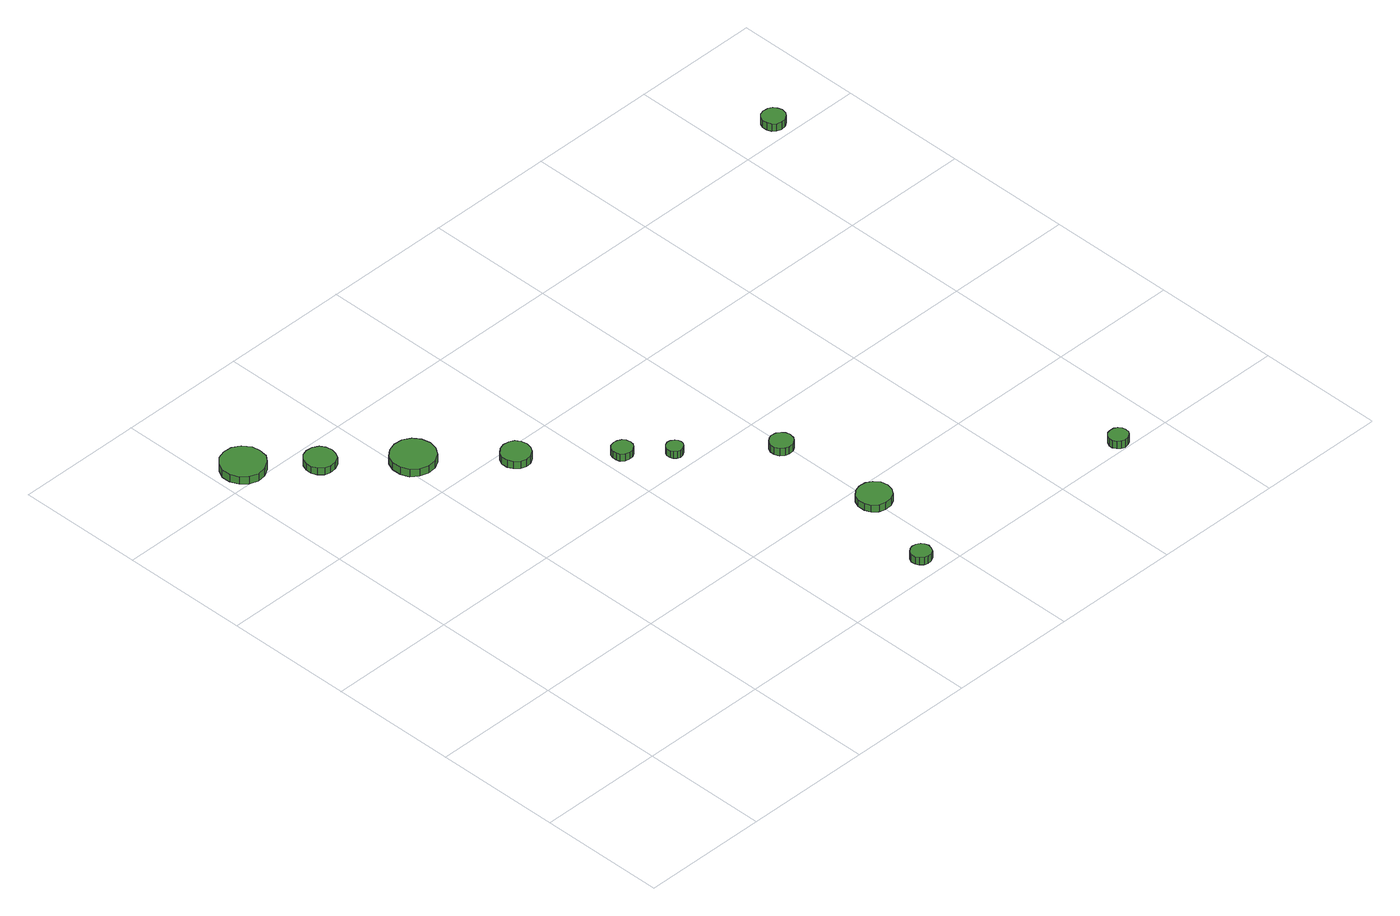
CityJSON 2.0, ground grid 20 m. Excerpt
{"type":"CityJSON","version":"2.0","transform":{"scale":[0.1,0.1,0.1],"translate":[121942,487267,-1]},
"CityObjects":{
"tree1":{"type":"SolitaryVegetationObject","attributes":{"function":"something"},"geometry":[{"type":"MultiSurface","lod":"1","boundaries":[[[0,1,2,3,4,5,6,7,8,9,10,11,12,13,14]],[[15,16,17,18,19,20,21,22,23,24,25,26,27,28,29]],[[0,29,28,1]],[[1,28,27,2]],[[2,27,26,3]],[[3,26,25,4]],[[4,25,24,5]],[[5,24,23,6]],[[6,23,22,7]],[[7,22,21,8]],[[8,21,20,9]],[[9,20,19,10]],[[10,19,18,11]],[[11,18,17,12]],[[12,17,16,13]],[[13,16,15,14]],[[14,15,29,0]]]}]},
"tree2":{"type":"SolitaryVegetationObject","attributes":{"function":"something"},"geometry":[{"type":"MultiSurface","lod":"1","boundaries":[[[30,31,32,33,34,35,36,37,38,39,40,41,42,43,44]],[[45,46,47,48,49,50,51,52,53,54,55,56,57,58,59]],[[30,59,58,31]],[[31,58,57,32]],[[32,57,56,33]],[[33,56,55,34]],[[34,55,54,35]],[[35,54,53,36]],[[36,53,52,37]],[[37,52,51,38]],[[38,51,50,39]],[[39,50,49,40]],[[40,49,48,41]],[[41,48,47,42]],[[42,47,46,43]],[[43,46,45,44]],[[44,45,59,30]]]}]},
"tree3":{"type":"SolitaryVegetationObject","attributes":{"function":"something"},"geometry":[{"type":"MultiSurface","lod":"1","boundaries":[[[60,61,62,63,64,65,66,67,68,69,70,71,72,73,74]],[[75,76,77,78,79,80,81,82,83,84,85,86,87,88,89]],[[60,89,88,61]],[[61,88,87,62]],[[62,87,86,63]],[[63,86,85,64]],[[64,85,84,65]],[[65,84,83,66]],[[66,83,82,67]],[[67,82,81,68]],[[68,81,80,69]],[[69,80,79,70]],[[70,79,78,71]],[[71,78,77,72]],[[72,77,76,73]],[[73,76,75,74]],[[74,75,89,60]]]}]},
"tree4":{"type":"SolitaryVegetationObject","attributes":{"function":"something"},"geometry":[{"type":"MultiSurface","lod":"1","boundaries":[[[90,91,92,93,94,95,96,97,98,99,100,101,102,103,104]],[[105,106,107,108,109,110,111,112,113,114,115,116,117,118,119]],[[90,119,118,91]],[[91,118,117,92]],[[92,117,116,93]],[[93,116,115,94]],[[94,115,114,95]],[[95,114,113,96]],[[96,113,112,97]],[[97,112,111,98]],[[98,111,110,99]],[[99,110,109,100]],[[100,109,108,101]],[[101,108,107,102]],[[102,107,106,103]],[[103,106,105,104]],[[104,105,119,90]]]}]},
"tree5":{"type":"SolitaryVegetationObject","attributes":{"function":"something"},"geometry":[{"type":"MultiSurface","lod":"1","boundaries":[[[120,121,122,123,124,125,126,127,128,129,130,131,132,133,134]],[[135,136,137,138,139,140,141,142,143,144,145,146,147,148,149]],[[120,149,148,121]],[[121,148,147,122]],[[122,147,146,123]],[[123,146,145,124]],[[124,145,144,125]],[[125,144,143,126]],[[126,143,142,127]],[[127,142,141,128]],[[128,141,140,129]],[[129,140,139,130]],[[130,139,138,131]],[[131,138,137,132]],[[132,137,136,133]],[[133,136,135,134]],[[134,135,149,120]]]}]},
"tree6":{"type":"SolitaryVegetationObject","attributes":{"function":"something"},"geometry":[{"type":"MultiSurface","lod":"1","boundaries":[[[150,151,152,153,154,155,156,157,158,159,160,161,162,163,164]],[[165,166,167,168,169,170,171,172,173,174,175,176,177,178,179]],[[150,179,178,151]],[[151,178,177,152]],[[152,177,176,153]],[[153,176,175,154]],[[154,175,174,155]],[[155,174,173,156]],[[156,173,172,157]],[[157,172,171,158]],[[158,171,170,159]],[[159,170,169,160]],[[160,169,168,161]],[[161,168,167,162]],[[162,167,166,163]],[[163,166,165,164]],[[164,165,179,150]]]}]},
"tree7":{"type":"SolitaryVegetationObject","attributes":{"function":"something"},"geometry":[{"type":"MultiSurface","lod":"1","boundaries":[[[180,181,182,183,184,185,186,187,188,189,190,191,192,193,194]],[[195,196,197,198,199,200,201,202,203,204,205,206,207,208,209]],[[180,209,208,181]],[[181,208,207,182]],[[182,207,206,183]],[[183,206,205,184]],[[184,205,204,185]],[[185,204,203,186]],[[186,203,202,187]],[[187,202,201,188]],[[188,201,200,189]],[[189,200,199,190]],[[190,199,198,191]],[[191,198,197,192]],[[192,197,196,193]],[[193,196,195,194]],[[194,195,209,180]]]}]},
"tree8":{"type":"SolitaryVegetationObject","attributes":{"function":"something"},"geometry":[{"type":"MultiSurface","lod":"1","boundaries":[[[210,211,212,213,214,215,216,217,218,219,220,221,222,223,224]],[[225,226,227,228,229,230,231,232,233,234,235,236,237,238,239]],[[210,239,238,211]],[[211,238,237,212]],[[212,237,236,213]],[[213,236,235,214]],[[214,235,234,215]],[[215,234,233,216]],[[216,233,232,217]],[[217,232,231,218]],[[218,231,230,219]],[[219,230,229,220]],[[220,229,228,221]],[[221,228,227,222]],[[222,227,226,223]],[[223,226,225,224]],[[224,225,239,210]]]}]},
"tree9":{"type":"SolitaryVegetationObject","attributes":{"function":"something"},"geometry":[{"type":"MultiSurface","lod":"1","boundaries":[[[240,241,242,243,244,245,246,247,248,249,250,251,252,253,254]],[[255,256,257,258,259,260,261,262,263,264,265,266,267,268,269]],[[240,269,268,241]],[[241,268,267,242]],[[242,267,266,243]],[[243,266,265,244]],[[244,265,264,245]],[[245,264,263,246]],[[246,263,262,247]],[[247,262,261,248]],[[248,261,260,249]],[[249,260,259,250]],[[250,259,258,251]],[[251,258,257,252]],[[252,257,256,253]],[[253,256,255,254]],[[254,255,269,240]]]}]},
"tree10":{"type":"SolitaryVegetationObject","attributes":{"function":"something"},"geometry":[{"type":"MultiSurface","lod":"1","boundaries":[[[270,271,272,273,274,275,276,277,278,279,280,281,282,283,284]],[[285,286,287,288,289,290,291,292,293,294,295,296,297,298,299]],[[270,299,298,271]],[[271,298,297,272]],[[272,297,296,273]],[[273,296,295,274]],[[274,295,294,275]],[[275,294,293,276]],[[276,293,292,277]],[[277,292,291,278]],[[278,291,290,279]],[[279,290,289,280]],[[280,289,288,281]],[[281,288,287,282]],[[282,287,286,283]],[[283,286,285,284]],[[284,285,299,270]]]}]},
"tree11":{"type":"SolitaryVegetationObject","attributes":{"function":"something"},"geometry":[{"type":"MultiSurface","lod":"1","boundaries":[[[300,301,302,303,304,305,306,307,308,309,310,311,312,313,314]],[[315,316,317,318,319,320,321,322,323,324,325,326,327,328,329]],[[300,329,328,301]],[[301,328,327,302]],[[302,327,326,303]],[[303,326,325,304]],[[304,325,324,305]],[[305,324,323,306]],[[306,323,322,307]],[[307,322,321,308]],[[308,321,320,309]],[[309,320,319,310]],[[310,319,318,311]],[[311,318,317,312]],[[312,317,316,313]],[[313,316,315,314]],[[314,315,329,300]]]}]}
},
"vertices":[
[73,824,28],[71,837,28],[62,849,28],[50,856,28],[36,857,28],[23,853,28],[13,843,28],[7,831,28],[7,817,28],[13,804,28],[23,795,28],[36,790,28],[50,792,28],[62,799,28],[71,810,28],[71,810,15],[62,799,15],[50,792,15],[36,790,15],[23,795,15],[13,804,15],[7,817,15],[7,831,15],[13,843,15],[23,853,15],[36,857,15],[50,856,15],[62,849,15],[71,837,15],[73,824,15],
[145,756,26],[143,766,26],[138,774,26],[129,779,26],[119,780,26],[110,777,26],[103,770,26],[99,761,26],[99,752,26],[103,743,26],[110,736,26],[119,733,26],[129,734,26],[138,739,26],[143,747,26],[143,747,14],[138,739,14],[129,734,14],[119,733,14],[110,736,14],[103,743,14],[99,752,14],[99,761,14],[103,770,14],[110,777,14],[119,780,14],[129,779,14],[138,774,14],[143,766,14],[145,756,14],
[249,670,27],[246,684,27],[238,695,27],[226,702,27],[212,703,27],[199,699,27],[188,690,27],[183,677,27],[183,663,27],[188,650,27],[199,641,27],[212,637,27],[226,638,27],[238,645,27],[246,657,27],[246,657,14],[238,645,14],[226,638,14],[212,637,14],[199,641,14],[188,650,14],[183,663,14],[183,677,14],[188,690,14],[199,699,14],[212,703,14],[226,702,14],[238,695,14],[246,684,14],[249,670,14],
[341,575,26],[339,584,26],[334,592,26],[326,596,26],[317,597,26],[308,594,26],[301,588,26],[297,580,26],[297,570,26],[301,562,26],[308,555,26],[317,552,26],[326,553,26],[334,558,26],[339,566,26],[339,566,13],[334,558,13],[326,553,13],[317,552,13],[308,555,13],[301,562,13],[297,570,13],[297,580,13],[301,588,13],[308,594,13],[317,597,13],[326,596,13],[334,592,13],[339,584,13],[341,575,13],
[574,34,23],[572,40,23],[569,45,23],[563,48,23],[557,49,23],[551,47,23],[546,43,23],[543,37,23],[543,30,23],[546,25,23],[551,20,23],[557,18,23],[563,19,23],[569,22,23],[572,27,23],[572,27,10],[569,22,10],[563,19,10],[557,18,10],[551,20,10],[546,25,10],[543,30,10],[543,37,10],[546,43,10],[551,47,10],[557,49,10],[563,48,10],[569,45,10],[572,40,10],[574,34,10],
[443,477,26],[442,484,26],[438,489,26],[432,492,26],[426,493,26],[419,491,26],[414,487,26],[412,481,26],[412,474,26],[414,468,26],[419,464,26],[426,462,26],[432,462,26],[438,466,26],[442,471,26],[442,471,14],[438,466,14],[432,462,14],[426,462,14],[419,464,14],[414,468,14],[412,474,14],[412,481,14],[414,487,14],[419,491,14],[426,493,14],[432,492,14],[438,489,14],[442,484,14],[443,477,14],
[492,428,26],[491,433,26],[488,437,26],[483,440,26],[478,441,26],[473,439,26],[469,435,26],[467,431,26],[467,425,26],[469,421,26],[473,417,26],[478,415,26],[483,416,26],[488,419,26],[491,423,26],[491,423,14],[488,419,14],[483,416,14],[478,415,14],[473,417,14],[469,421,14],[467,425,14],[467,431,14],[469,435,14],[473,439,14],[478,441,14],[483,440,14],[488,437,14],[491,433,14],[492,428,14],
[624,162,26],[622,173,26],[615,182,26],[606,187,26],[595,188,26],[585,185,26],[577,178,26],[573,168,26],[573,157,26],[577,147,26],[585,140,26],[595,137,26],[606,138,26],[615,143,26],[622,152,26],[622,152,14],[615,143,14],[606,138,14],[595,137,14],[585,140,14],[577,147,14],[573,157,14],[573,168,14],[577,178,14],[585,185,14],[595,188,14],[606,187,14],[615,182,14],[622,173,14],[624,162,14],
[606,331,28],[604,338,28],[600,343,28],[594,347,28],[586,348,28],[580,346,28],[574,341,28],[571,334,28],[571,327,28],[574,320,28],[580,315,28],[586,313,28],[594,314,28],[600,318,28],[604,323,28],[604,323,15],[600,318,15],[594,314,15],[586,313,15],[580,315,15],[574,320,15],[571,327,15],[571,334,15],[574,341,15],[580,346,15],[586,348,15],[594,347,15],[600,343,15],[604,338,15],[606,331,15],
[941,17,21],[940,23,21],[936,28,21],[931,31,21],[924,31,21],[919,30,21],[914,25,21],[911,20,21],[911,14,21],[914,8,21],[919,4,21],[924,2,21],[931,3,21],[936,6,21],[940,11,21],[940,11,8],[936,6,8],[931,3,8],[924,2,8],[919,4,8],[914,8,8],[911,14,8],[911,20,8],[914,25,8],[919,30,8],[924,31,8],[931,31,8],[936,28,8],[940,23,8],[941,17,8],
[1093,825,28],[1091,832,28],[1087,838,28],[1081,841,28],[1073,842,28],[1066,840,28],[1061,835,28],[1058,828,28],[1058,821,28],[1061,814,28],[1066,809,28],[1073,807,28],[1081,808,28],[1087,812,28],[1091,817,28],[1091,817,15],[1087,812,15],[1081,808,15],[1073,807,15],[1066,809,15],[1061,814,15],[1058,821,15],[1058,828,15],[1061,835,15],[1066,840,15],[1073,842,15],[1081,841,15],[1087,838,15],[1091,832,15],[1093,825,15]
]}
